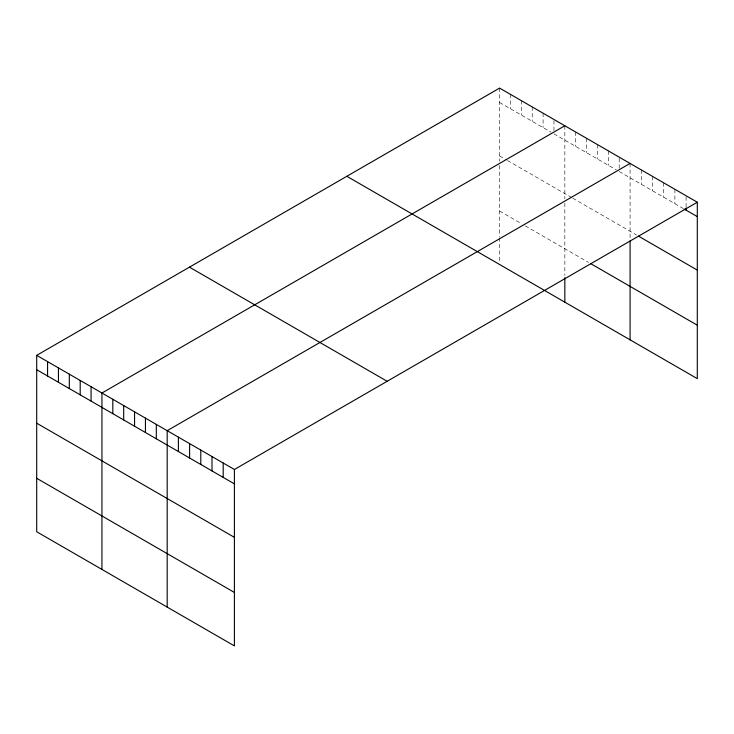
<?xml version="1.0" encoding="UTF-8"?>
<svg xmlns="http://www.w3.org/2000/svg" width="734" height="734" viewBox="0 0 734 734"><rect width="100%" height="100%" fill="white"/><g stroke="black" fill="none" stroke-linecap="round" stroke-linejoin="round"><path stroke-width="0.55" stroke-dasharray="3.67 2.75" d="M499.597 102.476L550.995 132.157M553.959 133.872L616.239 169.82M619.202 171.536L683.299 208.539M499.597 155.947L506.515 159.948M507.506 160.517L571.758 197.611M572.749 198.18L636.617 235.054M499.597 211.043L521.342 223.595M525.296 225.879L588.558 262.405M686.097 196.877L686.097 206.832M674.895 189.299L674.895 203.685M663.692 182.83L663.692 197.217M652.489 176.362L652.489 190.748M641.287 169.893L641.287 184.28M630.084 163.425L630.084 239.761M619.202 158.26L619.202 168.214M608.33 150.874L608.33 165.26M597.458 144.598L597.458 158.984M586.585 138.313L586.585 152.7M575.713 132.037L575.713 146.424M564.841 125.762L564.841 198.914M564.841 203.153L564.841 275.443M553.959 120.587L553.959 130.551M543.087 113.21L543.087 127.588M532.214 106.925L532.214 121.312M521.342 100.65L521.342 115.036M510.469 94.374L510.469 108.76M499.597 88.098L499.597 161.251M499.597 165.489L499.597 236.66M499.597 237.779L499.597 262.286"/><path stroke-width="1.1" d="M697.3 202.235L234.403 469.485L234.403 645.902L36.7 531.765L36.7 355.348L499.597 88.098L697.3 202.235L697.3 378.652L346.843 176.288M564.841 125.762L101.943 393.011L101.943 569.428M630.084 163.425L167.187 430.674L167.187 607.101M684.226 209.08L697.3 216.622M638.479 236.137L697.3 270.094M590.54 263.552L697.3 325.19M189.455 267.148L387.157 381.295M36.7 355.348L234.403 469.485M36.7 369.725L234.403 483.871M36.7 423.197L234.403 537.343M36.7 478.293L234.403 592.439M686.097 207.942L686.097 210.153M630.084 240.816L630.084 339.851M564.841 277.672L564.841 302.179M223.2 463.016L223.2 477.403M211.998 456.548L211.998 470.934M200.795 450.08L200.795 464.466M189.592 443.611L189.592 457.998M178.39 437.143L178.39 451.529M156.314 424.399L156.314 438.785M145.442 418.123L145.442 432.509M134.561 411.847L134.561 426.234M123.688 405.563L123.688 419.949M112.816 399.287L112.816 413.673M91.071 386.735L91.071 401.122M80.199 380.46L80.199 394.837M69.317 374.175L69.317 388.561M58.445 367.899L58.445 382.286M47.572 361.623L47.572 376.01"/></g></svg>
